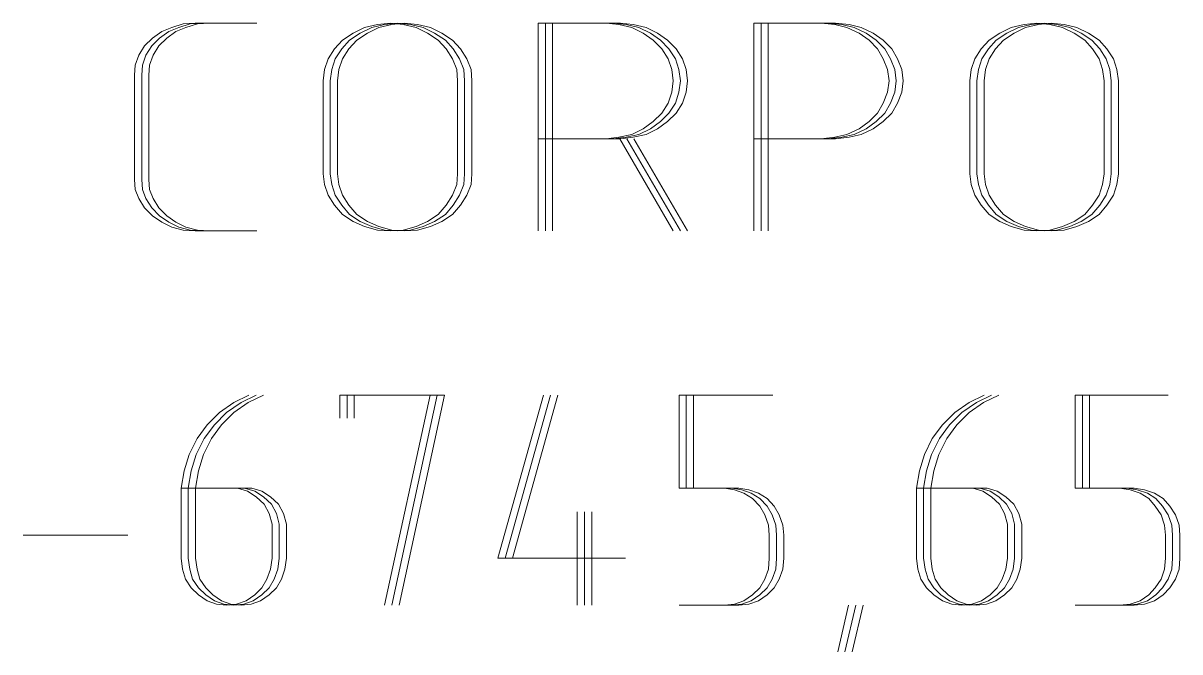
# Model space of a CAD drawing. Header units: millimetres. Extents: x 83956 to 461956, y 36707 to 125807.
# Drawn here: x 204605 to 205698, y 90363 to 90958 of the extents above; entities that cross this region are included whole.
import ezdxf

# ---------------------------------------------------------------- set-up
doc = ezdxf.new("R2010")
doc.units = ezdxf.units.MM
doc.header["$LTSCALE"] = 100
doc.header["$MEASUREMENT"] = 0
doc.layers.add('FORM', color=8, linetype='CONTINUOUS')

# ---------------------------------------------------------------- blocks, each defined once
blk = doc.blocks.new('PMC-mark')
at = {"layer": 'FORM', "lineweight": 0}
for p, q in [((4548.2, 1291.3), (4559.9, 1299.4)), ((4557.2, 1291.3), (4568.9, 1299.4)), ((4559.9, 1299.4), (4572.5, 1304.8)), ((4566.2, 1291.3), (4577.9, 1299.4)), ((4568.9, 1299.4), (4581.5, 1304.8)), ((4572.5, 1304.8), (4586.9, 1309.3)), ((4577.9, 1299.4), (4590.5, 1304.8)), ((4581.5, 1304.8), (4595.9, 1309.3)), ((4586.9, 1309.3), (4602.2, 1310.2)), ((4590.5, 1304.8), (4604.9, 1309.3)), ((4595.9, 1309.3), (4611.2, 1310.2)), ((4661.6, 1310.2), (4602.2, 1310.2)), ((4604.9, 1309.3), (4620.2, 1310.2)), ((4670.6, 1310.2), (4611.2, 1310.2)), ((4679.6, 1310.2), (4620.2, 1310.2)), ((4787.6, 1288.6), (4801.1, 1297.6)), ((4796.6, 1288.6), (4810.1, 1297.6)), ((4801.1, 1297.6), (4815.5, 1304.8)), ((4805.6, 1288.6), (4819.1, 1297.6)), ((4810.1, 1297.6), (4824.5, 1304.8)), ((4815.5, 1304.8), (4831.7, 1308.4)), ((4819.1, 1297.6), (4833.5, 1304.8)), ((4824.5, 1304.8), (4840.7, 1308.4)), ((4831.7, 1308.4), (4847.9, 1310.2)), ((4833.5, 1304.8), (4849.7, 1308.4)), ((4840.7, 1308.4), (4856.9, 1310.2)), ((4847.9, 1310.2), (4864.1, 1308.4)), ((4849.7, 1308.4), (4865.9, 1310.2)), ((4856.9, 1310.2), (4873.1, 1308.4)), ((4864.1, 1308.4), (4880.3, 1304.8)), ((4865.9, 1310.2), (4882.1, 1308.4)), ((4873.1, 1308.4), (4889.3, 1304.8)), ((4880.3, 1304.8), (4894.7, 1297.6)), ((4882.1, 1308.4), (4898.3, 1304.8)), ((4889.3, 1304.8), (4903.7, 1297.6)), ((4894.7, 1297.6), (4908.2, 1288.6)), ((4898.3, 1304.8), (4912.7, 1297.6)), ((4903.7, 1297.6), (4917.2, 1288.6)), ((4912.7, 1297.6), (4926.2, 1288.6)), ((5119.7, 1310.2), (5034.2, 1310.2)), ((5034.2, 1310.2), (5034.2, 1048.3)), ((5128.7, 1310.2), (5043.2, 1310.2)), ((5043.2, 1310.2), (5043.2, 1048.3)), ((5137.7, 1310.2), (5052.2, 1310.2)), ((5052.2, 1310.2), (5052.2, 1048.3)), ((5119.7, 1310.2), (5135.9, 1308.4)), ((5128.7, 1310.2), (5144.9, 1308.4)), ((5135.9, 1308.4), (5152.1, 1304.8)), ((5137.7, 1310.2), (5153.9, 1308.4)), ((5144.9, 1308.4), (5161.1, 1304.8)), ((5152.1, 1304.8), (5166.5, 1297.6)), ((5153.9, 1308.4), (5170.1, 1304.8)), ((5161.1, 1304.8), (5175.5, 1297.6)), ((5166.5, 1297.6), (5179.1, 1288.6)), ((5170.1, 1304.8), (5184.5, 1297.6)), ((5175.5, 1297.6), (5188.1, 1288.6)), ((5184.5, 1297.6), (5197.1, 1288.6)), ((5390.6, 1310.2), (5306, 1310.2)), ((5306, 1310.2), (5306, 1048.3)), ((5399.6, 1310.2), (5315, 1310.2)), ((5315, 1310.2), (5315, 1048.3)), ((5408.6, 1310.2), (5324, 1310.2)), ((5324, 1310.2), (5324, 1048.3)), ((5390.6, 1310.2), (5407.7, 1308.4)), ((5399.6, 1310.2), (5416.7, 1308.4)), ((5407.7, 1308.4), (5423, 1304.8)), ((5408.6, 1310.2), (5425.7, 1308.4)), ((5416.7, 1308.4), (5432, 1304.8)), ((5423, 1304.8), (5438.3, 1297.6)), ((5425.7, 1308.4), (5441, 1304.8)), ((5432, 1304.8), (5447.3, 1297.6)), ((5438.3, 1297.6), (5450.9, 1288.6)), ((5441, 1304.8), (5456.3, 1297.6)), ((5447.3, 1297.6), (5459.9, 1288.6)), ((5456.3, 1297.6), (5468.9, 1288.6)), ((5602.1, 1288.6), (5615.6, 1297.6)), ((5611.1, 1288.6), (5624.6, 1297.6)), ((5615.6, 1297.6), (5630, 1304.8)), ((5620.1, 1288.6), (5633.6, 1297.6)), ((5624.6, 1297.6), (5639, 1304.8)), ((5630, 1304.8), (5646.2, 1308.4)), ((5633.6, 1297.6), (5648, 1304.8)), ((5639, 1304.8), (5655.2, 1308.4)), ((5646.2, 1308.4), (5662.4, 1310.2)), ((5648, 1304.8), (5664.2, 1308.4)), ((5655.2, 1308.4), (5671.4, 1310.2)), ((5662.4, 1310.2), (5678.6, 1308.4)), ((5664.2, 1308.4), (5680.4, 1310.2)), ((5671.4, 1310.2), (5687.6, 1308.4)), ((5678.6, 1308.4), (5694.8, 1304.8)), ((5680.4, 1310.2), (5696.6, 1308.4)), ((5687.6, 1308.4), (5703.8, 1304.8)), ((5694.8, 1304.8), (5709.2, 1297.6)), ((5696.6, 1308.4), (5712.8, 1304.8)), ((5703.8, 1304.8), (5718.2, 1297.6)), ((5709.2, 1297.6), (5722.7, 1288.6)), ((5712.8, 1304.8), (5727.2, 1297.6)), ((5718.2, 1297.6), (5731.7, 1288.6)), ((5727.2, 1297.6), (5740.7, 1288.6)), ((4538.3, 1281.4), (4548.2, 1291.3)), ((4547.3, 1281.4), (4557.2, 1291.3)), ((4556.3, 1281.4), (4566.2, 1291.3)), ((4777.7, 1277.8), (4787.6, 1288.6)), ((4786.7, 1277.8), (4796.6, 1288.6)), ((4795.7, 1277.8), (4805.6, 1288.6)), ((4908.2, 1288.6), (4918.1, 1277.8)), ((4917.2, 1288.6), (4927.1, 1277.8)), ((4926.2, 1288.6), (4936.1, 1277.8)), ((5179.1, 1288.6), (5189.9, 1277.8)), ((5188.1, 1288.6), (5198.9, 1277.8)), ((5197.1, 1288.6), (5207.9, 1277.8)), ((5450.9, 1288.6), (5461.7, 1277.8)), ((5459.9, 1288.6), (5470.7, 1277.8)), ((5468.9, 1288.6), (5479.7, 1277.8)), ((5592.2, 1277.8), (5602.1, 1288.6)), ((5601.2, 1277.8), (5611.1, 1288.6)), ((5610.2, 1277.8), (5620.1, 1288.6)), ((5722.7, 1288.6), (5732.6, 1277.8)), ((5731.7, 1288.6), (5741.6, 1277.8)), ((5740.7, 1288.6), (5750.6, 1277.8)), ((4526.6, 1257.1), (4531.1, 1269.7)), ((4531.1, 1269.7), (4538.3, 1281.4)), ((4535.6, 1257.1), (4540.1, 1269.7)), ((4540.1, 1269.7), (4547.3, 1281.4)), ((4544.6, 1257.1), (4549.1, 1269.7)), ((4549.1, 1269.7), (4556.3, 1281.4)), ((4769.6, 1265.2), (4777.7, 1277.8)), ((4778.6, 1265.2), (4786.7, 1277.8)), ((4787.6, 1265.2), (4795.7, 1277.8)), ((4918.1, 1277.8), (4926.2, 1265.2)), ((4927.1, 1277.8), (4935.2, 1265.2)), ((4936.1, 1277.8), (4944.2, 1265.2)), ((5189.9, 1277.8), (5198, 1265.2)), ((5198.9, 1277.8), (5207, 1265.2)), ((5207.9, 1277.8), (5216, 1265.2)), ((5461.7, 1277.8), (5468.9, 1265.2)), ((5470.7, 1277.8), (5477.9, 1265.2)), ((5479.7, 1277.8), (5486.9, 1265.2)), ((5584.1, 1265.2), (5592.2, 1277.8)), ((5593.1, 1265.2), (5601.2, 1277.8)), ((5602.1, 1265.2), (5610.2, 1277.8)), ((5732.6, 1277.8), (5740.7, 1265.2)), ((5741.6, 1277.8), (5749.7, 1265.2)), ((5750.6, 1277.8), (5758.7, 1265.2)), ((4525.7, 1244.5), (4526.6, 1257.1)), ((4534.7, 1244.5), (4535.6, 1257.1)), ((4543.7, 1244.5), (4544.6, 1257.1)), ((4765.1, 1251.7), (4769.6, 1265.2)), ((4774.1, 1251.7), (4778.6, 1265.2)), ((4783.1, 1251.7), (4787.6, 1265.2)), ((4926.2, 1265.2), (4931.6, 1251.7)), ((4935.2, 1265.2), (4940.6, 1251.7)), ((4944.2, 1265.2), (4949.6, 1251.7)), ((5198, 1265.2), (5202.5, 1251.7)), ((5207, 1265.2), (5211.5, 1251.7)), ((5216, 1265.2), (5220.5, 1251.7)), ((5468.9, 1265.2), (5474.3, 1251.7)), ((5477.9, 1265.2), (5483.3, 1251.7)), ((5486.9, 1265.2), (5492.3, 1251.7)), ((5579.6, 1251.7), (5584.1, 1265.2)), ((5588.6, 1251.7), (5593.1, 1265.2)), ((5597.6, 1251.7), (5602.1, 1265.2)), ((5740.7, 1265.2), (5745.2, 1251.7)), ((5749.7, 1265.2), (5754.2, 1251.7)), ((5758.7, 1265.2), (5763.2, 1251.7)), ((4525.7, 1244.5), (4525.7, 1113.1)), ((4534.7, 1244.5), (4534.7, 1113.1)), ((4543.7, 1244.5), (4543.7, 1113.1)), ((4763.3, 1237.3), (4765.1, 1251.7)), ((4772.3, 1237.3), (4774.1, 1251.7)), ((4781.3, 1237.3), (4783.1, 1251.7)), ((4931.6, 1251.7), (4932.5, 1237.3)), ((4940.6, 1251.7), (4941.5, 1237.3)), ((4949.6, 1251.7), (4950.5, 1237.3)), ((5202.5, 1251.7), (5204.3, 1237.3)), ((5211.5, 1251.7), (5213.3, 1237.3)), ((5220.5, 1251.7), (5222.3, 1237.3)), ((5474.3, 1251.7), (5476.1, 1237.3)), ((5483.3, 1251.7), (5485.1, 1237.3)), ((5492.3, 1251.7), (5494.1, 1237.3)), ((5577.8, 1237.3), (5579.6, 1251.7)), ((5586.8, 1237.3), (5588.6, 1251.7)), ((5595.8, 1237.3), (5597.6, 1251.7)), ((5745.2, 1251.7), (5747, 1237.3)), ((5754.2, 1251.7), (5756, 1237.3)), ((5763.2, 1251.7), (5765, 1237.3)), ((4763.3, 1237.3), (4763.3, 1120.3)), ((4772.3, 1237.3), (4772.3, 1120.3)), ((4781.3, 1237.3), (4781.3, 1120.3)), ((4932.5, 1120.3), (4932.5, 1237.3)), ((4941.5, 1120.3), (4941.5, 1237.3)), ((4950.5, 1120.3), (4950.5, 1237.3)), ((5204.3, 1237.3), (5202.5, 1222.9)), ((5213.3, 1237.3), (5211.5, 1222.9)), ((5222.3, 1237.3), (5220.5, 1222.9)), ((5476.1, 1237.3), (5474.3, 1222.9)), ((5485.1, 1237.3), (5483.3, 1222.9)), ((5494.1, 1237.3), (5492.3, 1222.9)), ((5577.8, 1237.3), (5577.8, 1120.3)), ((5586.8, 1237.3), (5586.8, 1120.3)), ((5595.8, 1237.3), (5595.8, 1120.3)), ((5747, 1120.3), (5747, 1237.3)), ((5756, 1120.3), (5756, 1237.3)), ((5765, 1120.3), (5765, 1237.3)), ((5202.5, 1222.9), (5198, 1209.4)), ((5211.5, 1222.9), (5207, 1209.4)), ((5220.5, 1222.9), (5216, 1209.4)), ((5474.3, 1222.9), (5468.9, 1209.4)), ((5483.3, 1222.9), (5477.9, 1209.4)), ((5492.3, 1222.9), (5486.9, 1209.4)), ((5189.9, 1196.8), (5179.1, 1186)), ((5198.9, 1196.8), (5188.1, 1186)), ((5198, 1209.4), (5189.9, 1196.8)), ((5207.9, 1196.8), (5197.1, 1186)), ((5207, 1209.4), (5198.9, 1196.8)), ((5216, 1209.4), (5207.9, 1196.8)), ((5461.7, 1196.8), (5450.9, 1186)), ((5470.7, 1196.8), (5459.9, 1186)), ((5468.9, 1209.4), (5461.7, 1196.8)), ((5479.7, 1196.8), (5468.9, 1186)), ((5477.9, 1209.4), (5470.7, 1196.8)), ((5486.9, 1209.4), (5479.7, 1196.8)), ((5179.1, 1186), (5166.5, 1177)), ((5188.1, 1186), (5175.5, 1177)), ((5197.1, 1186), (5184.5, 1177)), ((5450.9, 1186), (5438.3, 1177)), ((5459.9, 1186), (5447.3, 1177)), ((5468.9, 1186), (5456.3, 1177)), ((5119.7, 1164.4), (5135.9, 1166.2)), ((5128.7, 1164.4), (5144.9, 1166.2)), ((5152.1, 1169.8), (5135.9, 1166.2)), ((5137.7, 1164.4), (5153.9, 1166.2)), ((5161.1, 1169.8), (5144.9, 1166.2)), ((5166.5, 1177), (5152.1, 1169.8)), ((5170.1, 1169.8), (5153.9, 1166.2)), ((5175.5, 1177), (5161.1, 1169.8)), ((5184.5, 1177), (5170.1, 1169.8)), ((5390.6, 1164.4), (5407.7, 1166.2)), ((5399.6, 1164.4), (5416.7, 1166.2)), ((5423, 1169.8), (5407.7, 1166.2)), ((5408.6, 1164.4), (5425.7, 1166.2)), ((5432, 1169.8), (5416.7, 1166.2)), ((5438.3, 1177), (5423, 1169.8)), ((5441, 1169.8), (5425.7, 1166.2)), ((5447.3, 1177), (5432, 1169.8)), ((5456.3, 1177), (5441, 1169.8)), ((5034.2, 1164.4), (5119.7, 1164.4)), ((5043.2, 1164.4), (5128.7, 1164.4)), ((5052.2, 1164.4), (5137.7, 1164.4)), ((5204.3, 1048.3), (5136.8, 1164.4)), ((5213.3, 1048.3), (5145.8, 1164.4)), ((5222.3, 1048.3), (5154.8, 1164.4)), ((5306, 1164.4), (5390.6, 1164.4)), ((5315, 1164.4), (5399.6, 1164.4)), ((5324, 1164.4), (5408.6, 1164.4)), ((4526.6, 1100.5), (4525.7, 1113.1)), ((4535.6, 1100.5), (4534.7, 1113.1)), ((4544.6, 1100.5), (4543.7, 1113.1)), ((4765.1, 1106.8), (4763.3, 1120.3)), ((4774.1, 1106.8), (4772.3, 1120.3)), ((4783.1, 1106.8), (4781.3, 1120.3)), ((4932.5, 1120.3), (4931.6, 1106.8)), ((4941.5, 1120.3), (4940.6, 1106.8)), ((4950.5, 1120.3), (4949.6, 1106.8)), ((5579.6, 1106.8), (5577.8, 1120.3)), ((5588.6, 1106.8), (5586.8, 1120.3)), ((5597.6, 1106.8), (5595.8, 1120.3)), ((5747, 1120.3), (5745.2, 1106.8)), ((5756, 1120.3), (5754.2, 1106.8)), ((5765, 1120.3), (5763.2, 1106.8)), ((4531.1, 1088.8), (4526.6, 1100.5)), ((4540.1, 1088.8), (4535.6, 1100.5)), ((4549.1, 1088.8), (4544.6, 1100.5)), ((4769.6, 1093.3), (4765.1, 1106.8)), ((4777.7, 1080.7), (4769.6, 1093.3)), ((4778.6, 1093.3), (4774.1, 1106.8)), ((4786.7, 1080.7), (4778.6, 1093.3)), ((4787.6, 1093.3), (4783.1, 1106.8)), ((4795.7, 1080.7), (4787.6, 1093.3)), ((4926.2, 1093.3), (4918.1, 1080.7)), ((4931.6, 1106.8), (4926.2, 1093.3)), ((4935.2, 1093.3), (4927.1, 1080.7)), ((4940.6, 1106.8), (4935.2, 1093.3)), ((4944.2, 1093.3), (4936.1, 1080.7)), ((4949.6, 1106.8), (4944.2, 1093.3)), ((5584.1, 1093.3), (5579.6, 1106.8)), ((5592.2, 1080.7), (5584.1, 1093.3)), ((5593.1, 1093.3), (5588.6, 1106.8)), ((5601.2, 1080.7), (5593.1, 1093.3)), ((5602.1, 1093.3), (5597.6, 1106.8)), ((5610.2, 1080.7), (5602.1, 1093.3)), ((5740.7, 1093.3), (5732.6, 1080.7)), ((5745.2, 1106.8), (5740.7, 1093.3)), ((5749.7, 1093.3), (5741.6, 1080.7)), ((5754.2, 1106.8), (5749.7, 1093.3)), ((5758.7, 1093.3), (5750.6, 1080.7)), ((5763.2, 1106.8), (5758.7, 1093.3)), ((4538.3, 1077.1), (4531.1, 1088.8)), ((4547.3, 1077.1), (4540.1, 1088.8)), ((4556.3, 1077.1), (4549.1, 1088.8)), ((4787.6, 1069), (4777.7, 1080.7)), ((4796.6, 1069), (4786.7, 1080.7)), ((4805.6, 1069), (4795.7, 1080.7)), ((4918.1, 1080.7), (4908.2, 1069)), ((4927.1, 1080.7), (4917.2, 1069)), ((4936.1, 1080.7), (4926.2, 1069)), ((5602.1, 1069), (5592.2, 1080.7)), ((5611.1, 1069), (5601.2, 1080.7)), ((5620.1, 1069), (5610.2, 1080.7)), ((5732.6, 1080.7), (5722.7, 1069)), ((5741.6, 1080.7), (5731.7, 1069)), ((5750.6, 1080.7), (5740.7, 1069)), ((4548.2, 1067.2), (4538.3, 1077.1)), ((4557.2, 1067.2), (4547.3, 1077.1)), ((4559.9, 1059.1), (4548.2, 1067.2)), ((4566.2, 1067.2), (4556.3, 1077.1)), ((4568.9, 1059.1), (4557.2, 1067.2)), ((4577.9, 1059.1), (4566.2, 1067.2)), ((4801.1, 1060), (4787.6, 1069)), ((4810.1, 1060), (4796.6, 1069)), ((4819.1, 1060), (4805.6, 1069)), ((4908.2, 1069), (4894.7, 1060)), ((4917.2, 1069), (4903.7, 1060)), ((4926.2, 1069), (4912.7, 1060)), ((5615.6, 1060), (5602.1, 1069)), ((5624.6, 1060), (5611.1, 1069)), ((5633.6, 1060), (5620.1, 1069)), ((5722.7, 1069), (5709.2, 1060)), ((5731.7, 1069), (5718.2, 1060)), ((5740.7, 1069), (5727.2, 1060)), ((4572.5, 1052.8), (4559.9, 1059.1)), ((4581.5, 1052.8), (4568.9, 1059.1)), ((4586.9, 1049.2), (4572.5, 1052.8)), ((4590.5, 1052.8), (4577.9, 1059.1)), ((4595.9, 1049.2), (4581.5, 1052.8)), ((4586.9, 1049.2), (4602.2, 1048.3)), ((4604.9, 1049.2), (4590.5, 1052.8)), ((4595.9, 1049.2), (4611.2, 1048.3)), ((4604.9, 1049.2), (4620.2, 1048.3)), ((4815.5, 1053.7), (4801.1, 1060)), ((4824.5, 1053.7), (4810.1, 1060)), ((4831.7, 1049.2), (4815.5, 1053.7)), ((4833.5, 1053.7), (4819.1, 1060)), ((4840.7, 1049.2), (4824.5, 1053.7)), ((4847.9, 1048.3), (4831.7, 1049.2)), ((4849.7, 1049.2), (4833.5, 1053.7)), ((4856.9, 1048.3), (4840.7, 1049.2)), ((4864.1, 1049.2), (4847.9, 1048.3)), ((4865.9, 1048.3), (4849.7, 1049.2)), ((4873.1, 1049.2), (4856.9, 1048.3)), ((4880.3, 1053.7), (4864.1, 1049.2)), ((4882.1, 1049.2), (4865.9, 1048.3)), ((4889.3, 1053.7), (4873.1, 1049.2)), ((4894.7, 1060), (4880.3, 1053.7)), ((4898.3, 1053.7), (4882.1, 1049.2)), ((4903.7, 1060), (4889.3, 1053.7)), ((4912.7, 1060), (4898.3, 1053.7)), ((5630, 1053.7), (5615.6, 1060)), ((5639, 1053.7), (5624.6, 1060)), ((5646.2, 1049.2), (5630, 1053.7)), ((5648, 1053.7), (5633.6, 1060)), ((5655.2, 1049.2), (5639, 1053.7)), ((5662.4, 1048.3), (5646.2, 1049.2)), ((5664.2, 1049.2), (5648, 1053.7)), ((5671.4, 1048.3), (5655.2, 1049.2)), ((5678.6, 1049.2), (5662.4, 1048.3)), ((5680.4, 1048.3), (5664.2, 1049.2)), ((5687.6, 1049.2), (5671.4, 1048.3)), ((5694.8, 1053.7), (5678.6, 1049.2)), ((5696.6, 1049.2), (5680.4, 1048.3)), ((5703.8, 1053.7), (5687.6, 1049.2)), ((5709.2, 1060), (5694.8, 1053.7)), ((5712.8, 1053.7), (5696.6, 1049.2)), ((5718.2, 1060), (5703.8, 1053.7)), ((5727.2, 1060), (5712.8, 1053.7)), ((4602.2, 1048.3), (4661.6, 1048.3)), ((4611.2, 1048.3), (4670.6, 1048.3)), ((4620.2, 1048.3), (4679.6, 1048.3)), ((4632.5, 819.1), (4650.7, 831.8)), ((4641.6, 819.1), (4659.8, 831.8)), ((4650.7, 831.8), (4669.8, 840.9)), ((4650.7, 819.1), (4668.9, 831.8)), ((4659.8, 831.8), (4678.9, 840.9)), ((4668.9, 831.8), (4688, 840.9)), ((4784.3, 840.9), (4898, 840.9)), ((4784.3, 811.8), (4784.3, 840.9)), ((4793.4, 840.9), (4907, 840.9)), ((4793.4, 811.8), (4793.4, 840.9)), ((4802.5, 840.9), (4916.1, 840.9)), ((4802.5, 811.8), (4802.5, 840.9)), ((4898, 840.9), (4840.7, 576.4)), ((4907, 840.9), (4849.8, 576.4)), ((4916.1, 840.9), (4858.9, 576.4)), ((4983.4, 635.5), (5040.7, 840.9)), ((4992.5, 635.5), (5049.8, 840.9)), ((5001.6, 635.5), (5058.9, 840.9)), ((5311.6, 840.9), (5211.6, 840.9)), ((5211.6, 840.9), (5211.6, 723.6)), ((5320.6, 840.9), (5220.7, 840.9)), ((5220.7, 840.9), (5220.7, 723.6)), ((5329.7, 840.9), (5229.7, 840.9)), ((5229.7, 840.9), (5229.7, 723.6)), ((5558.8, 819.1), (5577, 831.8)), ((5567.9, 819.1), (5586.1, 831.8)), ((5577, 831.8), (5596.1, 840.9)), ((5577, 819.1), (5595.2, 831.8)), ((5586.1, 831.8), (5605.2, 840.9)), ((5595.2, 831.8), (5614.3, 840.9)), ((5809.7, 840.9), (5710.6, 840.9)), ((5710.6, 840.9), (5710.6, 723.6)), ((5818.8, 840.9), (5719.7, 840.9)), ((5719.7, 840.9), (5719.7, 723.6)), ((5827.9, 840.9), (5728.8, 840.9)), ((5728.8, 840.9), (5728.8, 723.6)), ((4617.1, 803.6), (4632.5, 819.1)), ((4626.2, 803.6), (4641.6, 819.1)), ((4635.3, 803.6), (4650.7, 819.1)), ((5543.3, 803.6), (5558.8, 819.1)), ((5552.4, 803.6), (5567.9, 819.1)), ((5561.5, 803.6), (5577, 819.1)), ((4604.4, 786.4), (4617.1, 803.6)), ((4613.4, 786.4), (4626.2, 803.6)), ((4622.5, 786.4), (4635.3, 803.6)), ((5530.6, 786.4), (5543.3, 803.6)), ((5539.7, 786.4), (5552.4, 803.6)), ((5548.8, 786.4), (5561.5, 803.6)), ((4594.4, 766.4), (4604.4, 786.4)), ((4603.4, 766.4), (4613.4, 786.4)), ((4612.5, 766.4), (4622.5, 786.4)), ((5520.6, 766.4), (5530.6, 786.4)), ((5529.7, 766.4), (5539.7, 786.4)), ((5538.8, 766.4), (5548.8, 786.4)), ((4588, 745.5), (4594.4, 766.4)), ((4597.1, 745.5), (4603.4, 766.4)), ((4606.2, 745.5), (4612.5, 766.4)), ((5514.3, 745.5), (5520.6, 766.4)), ((5523.4, 745.5), (5529.7, 766.4)), ((5532.4, 745.5), (5538.8, 766.4)), ((4584.4, 723.6), (4588, 745.5)), ((4593.4, 723.6), (4597.1, 745.5)), ((4602.5, 723.6), (4606.2, 745.5)), ((5510.6, 723.6), (5514.3, 745.5)), ((5519.7, 723.6), (5523.4, 745.5)), ((5528.8, 723.6), (5532.4, 745.5)), ((4584.4, 723.6), (4641.6, 723.6)), ((4584.4, 635.5), (4584.4, 723.6)), ((4593.4, 723.6), (4650.7, 723.6)), ((4593.4, 635.5), (4593.4, 723.6)), ((4602.5, 723.6), (4659.8, 723.6)), ((4602.5, 635.5), (4602.5, 723.6)), ((4641.6, 723.6), (4655.3, 723.6)), ((4650.7, 723.6), (4664.3, 723.6)), ((4655.3, 723.6), (4668, 720)), ((4659.8, 723.6), (4673.4, 723.6)), ((4664.3, 723.6), (4677.1, 720)), ((4668, 720), (4678.9, 712.7)), ((4673.4, 723.6), (4686.2, 720)), ((4677.1, 720), (4688, 712.7)), ((4686.2, 720), (4697.1, 712.7)), ((5211.6, 723.6), (5268.8, 723.6)), ((5220.7, 723.6), (5277.9, 723.6)), ((5229.7, 723.6), (5287, 723.6)), ((5268.8, 723.6), (5281.6, 721.8)), ((5277.9, 723.6), (5290.6, 721.8)), ((5281.6, 721.8), (5293.4, 717.3)), ((5287, 723.6), (5299.7, 721.8)), ((5290.6, 721.8), (5302.5, 717.3)), ((5293.4, 717.3), (5304.3, 710.9)), ((5299.7, 721.8), (5311.6, 717.3)), ((5302.5, 717.3), (5313.4, 710.9)), ((5311.6, 717.3), (5322.5, 710.9)), ((5510.6, 723.6), (5567.9, 723.6)), ((5510.6, 635.5), (5510.6, 723.6)), ((5519.7, 723.6), (5577, 723.6)), ((5519.7, 635.5), (5519.7, 723.6)), ((5528.8, 723.6), (5586.1, 723.6)), ((5528.8, 635.5), (5528.8, 723.6)), ((5567.9, 723.6), (5581.5, 723.6)), ((5577, 723.6), (5590.6, 723.6)), ((5581.5, 723.6), (5594.3, 720)), ((5586.1, 723.6), (5599.7, 723.6)), ((5590.6, 723.6), (5603.3, 720)), ((5594.3, 720), (5605.2, 712.7)), ((5599.7, 723.6), (5612.4, 720)), ((5603.3, 720), (5614.3, 712.7)), ((5612.4, 720), (5623.3, 712.7)), ((5710.6, 723.6), (5767, 723.6)), ((5719.7, 723.6), (5776.1, 723.6)), ((5728.8, 723.6), (5785.1, 723.6)), ((5767, 723.6), (5779.7, 721.8)), ((5776.1, 723.6), (5788.8, 721.8)), ((5779.7, 721.8), (5792.4, 717.3)), ((5785.1, 723.6), (5797.9, 721.8)), ((5788.8, 721.8), (5801.5, 717.3)), ((5792.4, 717.3), (5803.3, 710.9)), ((5797.9, 721.8), (5810.6, 717.3)), ((5801.5, 717.3), (5812.4, 710.9)), ((5810.6, 717.3), (5821.5, 710.9)), ((4678.9, 712.7), (4688.9, 703.6)), ((4688, 712.7), (4698, 703.6)), ((4688.9, 703.6), (4695.3, 691.8)), ((4697.1, 712.7), (4707.1, 703.6)), ((4698, 703.6), (4704.3, 691.8)), ((4707.1, 703.6), (4713.4, 691.8)), ((5304.3, 710.9), (5313.4, 700.9)), ((5313.4, 710.9), (5322.5, 700.9)), ((5313.4, 700.9), (5319.7, 690)), ((5322.5, 710.9), (5331.6, 700.9)), ((5322.5, 700.9), (5328.8, 690)), ((5331.6, 700.9), (5337.9, 690)), ((5605.2, 712.7), (5615.2, 703.6)), ((5614.3, 712.7), (5624.2, 703.6)), ((5615.2, 703.6), (5621.5, 691.8)), ((5623.3, 712.7), (5633.3, 703.6)), ((5624.2, 703.6), (5630.6, 691.8)), ((5633.3, 703.6), (5639.7, 691.8)), ((5803.3, 710.9), (5811.5, 700.9)), ((5811.5, 700.9), (5818.8, 690)), ((5812.4, 710.9), (5820.6, 700.9)), ((5820.6, 700.9), (5827.9, 690)), ((5821.5, 710.9), (5829.7, 700.9)), ((5829.7, 700.9), (5837, 690)), ((4695.3, 691.8), (4698.9, 678.2)), ((4704.3, 691.8), (4708, 678.2)), ((4713.4, 691.8), (4717.1, 678.2)), ((5083.4, 576.4), (5083.4, 693.7)), ((5092.5, 576.4), (5092.5, 693.7)), ((5101.6, 576.4), (5101.6, 693.7)), ((5319.7, 690), (5324.3, 677.3)), ((5328.8, 690), (5333.4, 677.3)), ((5337.9, 690), (5342.5, 677.3)), ((5621.5, 691.8), (5625.2, 678.2)), ((5630.6, 691.8), (5634.2, 678.2)), ((5639.7, 691.8), (5643.3, 678.2)), ((5818.8, 690), (5823.3, 677.3)), ((5827.9, 690), (5832.4, 677.3)), ((5837, 690), (5841.5, 677.3)), ((4698.9, 678.2), (4698.9, 664.6)), ((4708, 678.2), (4708, 664.6)), ((4717.1, 678.2), (4717.1, 664.6)), ((5324.3, 677.3), (5325.2, 664.6)), ((5333.4, 677.3), (5334.3, 664.6)), ((5342.5, 677.3), (5343.4, 664.6)), ((5625.2, 678.2), (5625.2, 664.6)), ((5634.2, 678.2), (5634.2, 664.6)), ((5643.3, 678.2), (5643.3, 664.6)), ((5823.3, 677.3), (5824.2, 664.6)), ((5832.4, 677.3), (5833.3, 664.6)), ((5841.5, 677.3), (5842.4, 664.6)), ((4498.9, 664.6), (4385.3, 664.6)), ((4508, 664.6), (4394.4, 664.6)), ((4517.1, 664.6), (4403.5, 664.6)), ((4698.9, 664.6), (4698.9, 635.5)), ((4708, 664.6), (4708, 635.5)), ((4717.1, 664.6), (4717.1, 635.5)), ((5325.2, 664.6), (5325.2, 635.5)), ((5334.3, 664.6), (5334.3, 635.5)), ((5343.4, 664.6), (5343.4, 635.5)), ((5625.2, 664.6), (5625.2, 635.5)), ((5634.2, 664.6), (5634.2, 635.5)), ((5643.3, 664.6), (5643.3, 635.5)), ((5824.2, 664.6), (5824.2, 635.5)), ((5833.3, 664.6), (5833.3, 635.5)), ((5842.4, 664.6), (5842.4, 635.5)), ((4586.2, 621.8), (4584.4, 635.5)), ((4595.3, 621.8), (4593.4, 635.5)), ((4604.4, 621.8), (4602.5, 635.5)), ((4698.9, 635.5), (4697.1, 621.8)), ((4708, 635.5), (4706.2, 621.8)), ((4717.1, 635.5), (4715.2, 621.8)), ((5126.1, 635.5), (4983.4, 635.5)), ((5135.2, 635.5), (4992.5, 635.5)), ((5144.3, 635.5), (5001.6, 635.5)), ((5325.2, 635.5), (5324.3, 621.8)), ((5334.3, 635.5), (5333.4, 621.8)), ((5343.4, 635.5), (5342.5, 621.8)), ((5512.4, 621.8), (5510.6, 635.5)), ((5521.5, 621.8), (5519.7, 635.5)), ((5530.6, 621.8), (5528.8, 635.5)), ((5625.2, 635.5), (5623.3, 621.8)), ((5634.2, 635.5), (5632.4, 621.8)), ((5643.3, 635.5), (5641.5, 621.8)), ((5824.2, 635.5), (5823.3, 621.8)), ((5833.3, 635.5), (5832.4, 621.8)), ((5842.4, 635.5), (5841.5, 621.8)), ((4589.8, 609.1), (4586.2, 621.8)), ((4598.9, 609.1), (4595.3, 621.8)), ((4608, 609.1), (4604.4, 621.8)), ((4697.1, 621.8), (4692.5, 609.1)), ((4706.2, 621.8), (4701.6, 609.1)), ((4715.2, 621.8), (4710.7, 609.1)), ((5324.3, 621.8), (5319.7, 609.1)), ((5333.4, 621.8), (5328.8, 609.1)), ((5342.5, 621.8), (5337.9, 609.1)), ((5516.1, 609.1), (5512.4, 621.8)), ((5525.2, 609.1), (5521.5, 621.8)), ((5534.3, 609.1), (5530.6, 621.8)), ((5623.3, 621.8), (5618.8, 609.1)), ((5632.4, 621.8), (5627.9, 609.1)), ((5641.5, 621.8), (5637, 609.1)), ((5823.3, 621.8), (5818.8, 609.1)), ((5832.4, 621.8), (5827.9, 609.1)), ((5841.5, 621.8), (5837, 609.1)), ((4597.1, 598.2), (4589.8, 609.1)), ((4606.2, 589.1), (4597.1, 598.2)), ((4606.2, 598.2), (4598.9, 609.1)), ((4615.3, 589.1), (4606.2, 598.2)), ((4615.3, 598.2), (4608, 609.1)), ((4624.3, 589.1), (4615.3, 598.2)), ((4686.2, 598.2), (4677.1, 589.1)), ((4692.5, 609.1), (4686.2, 598.2)), ((4695.3, 598.2), (4686.2, 589.1)), ((4701.6, 609.1), (4695.3, 598.2)), ((4704.3, 598.2), (4695.3, 589.1)), ((4710.7, 609.1), (4704.3, 598.2)), ((5313.4, 598.2), (5304.3, 589.1)), ((5319.7, 609.1), (5313.4, 598.2)), ((5322.5, 598.2), (5313.4, 589.1)), ((5328.8, 609.1), (5322.5, 598.2)), ((5331.6, 598.2), (5322.5, 589.1)), ((5337.9, 609.1), (5331.6, 598.2)), ((5523.4, 598.2), (5516.1, 609.1)), ((5532.4, 589.1), (5523.4, 598.2)), ((5532.4, 598.2), (5525.2, 609.1)), ((5541.5, 589.1), (5532.4, 598.2)), ((5541.5, 598.2), (5534.3, 609.1)), ((5550.6, 589.1), (5541.5, 598.2)), ((5612.4, 598.2), (5603.3, 589.1)), ((5618.8, 609.1), (5612.4, 598.2)), ((5621.5, 598.2), (5612.4, 589.1)), ((5627.9, 609.1), (5621.5, 598.2)), ((5630.6, 598.2), (5621.5, 589.1)), ((5637, 609.1), (5630.6, 598.2)), ((5811.5, 598.2), (5803.3, 589.1)), ((5818.8, 609.1), (5811.5, 598.2)), ((5820.6, 598.2), (5812.4, 589.1)), ((5827.9, 609.1), (5820.6, 598.2)), ((5829.7, 598.2), (5821.5, 589.1)), ((5837, 609.1), (5829.7, 598.2)), ((4617.1, 581.8), (4606.2, 589.1)), ((4626.2, 581.8), (4615.3, 589.1)), ((4635.3, 581.8), (4624.3, 589.1)), ((4677.1, 589.1), (4666.2, 581.8)), ((4686.2, 589.1), (4675.3, 581.8)), ((4695.3, 589.1), (4684.3, 581.8)), ((5304.3, 589.1), (5293.4, 581.8)), ((5313.4, 589.1), (5302.5, 581.8)), ((5322.5, 589.1), (5311.6, 581.8)), ((5543.3, 581.8), (5532.4, 589.1)), ((5552.4, 581.8), (5541.5, 589.1)), ((5561.5, 581.8), (5550.6, 589.1)), ((5603.3, 589.1), (5592.4, 581.8)), ((5612.4, 589.1), (5601.5, 581.8)), ((5621.5, 589.1), (5610.6, 581.8)), ((5803.3, 589.1), (5792.4, 581.8)), ((5812.4, 589.1), (5801.5, 581.8)), ((5821.5, 589.1), (5810.6, 581.8)), ((4628.9, 577.3), (4617.1, 581.8)), ((4638, 577.3), (4626.2, 581.8)), ((4641.6, 576.4), (4628.9, 577.3)), ((4647.1, 577.3), (4635.3, 581.8)), ((4650.7, 576.4), (4638, 577.3)), ((4654.3, 577.3), (4641.6, 576.4)), ((4659.8, 576.4), (4647.1, 577.3)), ((4663.4, 577.3), (4650.7, 576.4)), ((4666.2, 581.8), (4654.3, 577.3)), ((4672.5, 577.3), (4659.8, 576.4)), ((4675.3, 581.8), (4663.4, 577.3)), ((4684.3, 581.8), (4672.5, 577.3)), ((5268.8, 576.4), (5211.6, 576.4)), ((5277.9, 576.4), (5220.7, 576.4)), ((5287, 576.4), (5229.7, 576.4)), ((5281.6, 577.3), (5268.8, 576.4)), ((5290.6, 577.3), (5277.9, 576.4)), ((5293.4, 581.8), (5281.6, 577.3)), ((5299.7, 577.3), (5287, 576.4)), ((5302.5, 581.8), (5290.6, 577.3)), ((5311.6, 581.8), (5299.7, 577.3)), ((5425.2, 576.4), (5411.5, 517.3)), ((5434.3, 576.4), (5420.6, 517.3)), ((5443.4, 576.4), (5429.7, 517.3)), ((5555.2, 577.3), (5543.3, 581.8)), ((5564.3, 577.3), (5552.4, 581.8)), ((5567.9, 576.4), (5555.2, 577.3)), ((5573.3, 577.3), (5561.5, 581.8)), ((5577, 576.4), (5564.3, 577.3)), ((5580.6, 577.3), (5567.9, 576.4)), ((5586.1, 576.4), (5573.3, 577.3)), ((5589.7, 577.3), (5577, 576.4)), ((5592.4, 581.8), (5580.6, 577.3)), ((5598.8, 577.3), (5586.1, 576.4)), ((5601.5, 581.8), (5589.7, 577.3)), ((5610.6, 581.8), (5598.8, 577.3)), ((5767, 576.4), (5710.6, 576.4)), ((5776.1, 576.4), (5719.7, 576.4)), ((5785.1, 576.4), (5728.8, 576.4)), ((5779.7, 577.3), (5767, 576.4)), ((5788.8, 577.3), (5776.1, 576.4)), ((5792.4, 581.8), (5779.7, 577.3)), ((5797.9, 577.3), (5785.1, 576.4)), ((5801.5, 581.8), (5788.8, 577.3)), ((5810.6, 581.8), (5797.9, 577.3))]:
    blk.add_line(p, q, dxfattribs=at)
blk = doc.blocks.new('PMC-FORMV')
at = {"layer": 'FORM', "xscale": 0.5, "yscale": 0.5, "zscale": 0.5}
blk.add_blockref('PMC-mark', (36239.93, 5812.14), dxfattribs=at)

msp = doc.modelspace()

# ---------------------------------------------------------------- block references
at = {"layer": 'FORM', "xscale": 1.5, "yscale": 1.5, "zscale": 1.5}
msp.add_blockref('PMC-FORMV', (146956.1, 81257.1), dxfattribs=at)

doc.saveas('drawing.dxf')
